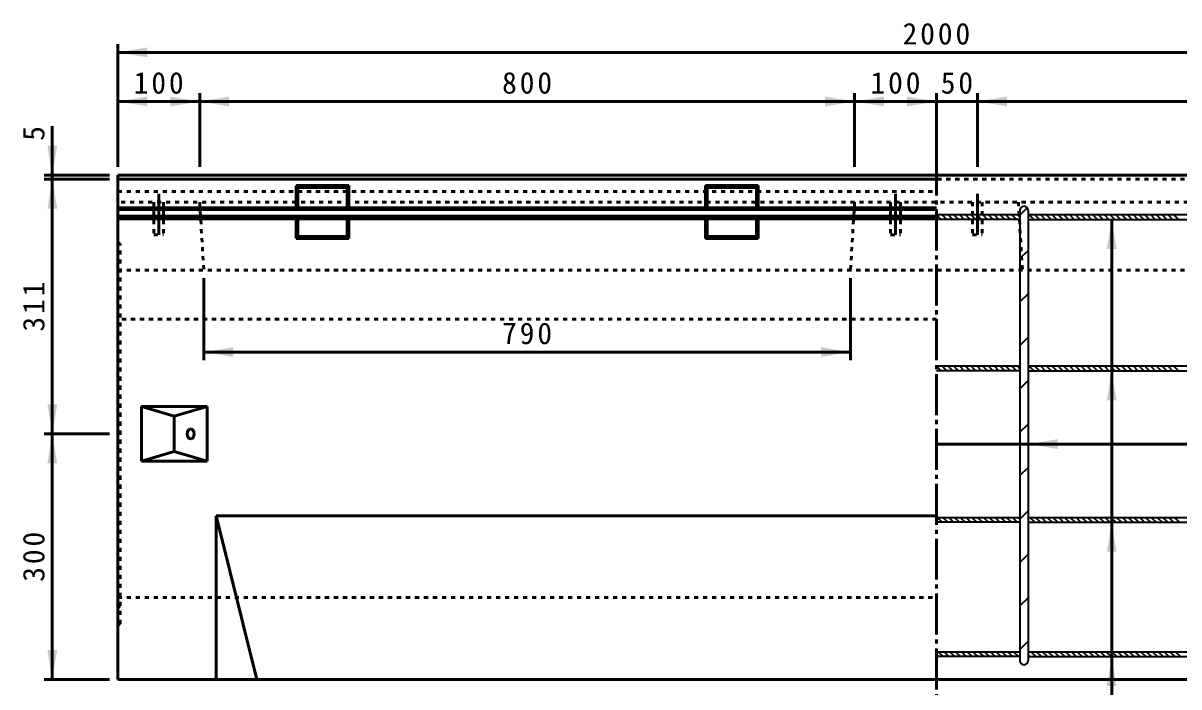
# Model space of a CAD drawing. Units: millimetres, scale not verified. Extents: x 100 to 4105, y 100 to 2870.
# Drawn here: x 1820 to 3232, y 924 to 1735 of the extents above; entities that cross this region are included whole.
import ezdxf
from ezdxf.enums import TextEntityAlignment as Align

# ---------------------------------------------------------------- set-up
doc = ezdxf.new("R2010")
doc.units = ezdxf.units.MM
doc.header["$LTSCALE"] = 5
doc.linetypes.add('USER1', pattern=[2.2, 1, -1.2])
doc.linetypes.add('USER2', pattern=[13.4, 10, -1.2, 1, -1.2])
doc.layers.add('V-nasSTD', color=7, linetype='Continuous', lineweight=35)
doc.styles.add('ＭＳ ゴシック', font='')
doc.styles.get('ＭＳ ゴシック').set_extended_font_data('MS Gothic')

msp = doc.modelspace()

# ---------------------------------------------------------------- hatches: boundary and pattern name
at = {"layer": 'V-nasSTD'}
for points in [[(1972, 1704.887), (1936, 1698.887), (1972, 1692.887)], [(1972, 1644.887), (1936, 1638.887), (1972, 1632.887)], [(2000, 1632.887), (2036, 1638.887), (2000, 1644.887)], [(2072, 1644.887), (2036, 1638.887), (2072, 1632.887)], [(2800, 1632.887), (2836, 1638.887), (2800, 1644.887)], [(2872, 1644.887), (2836, 1638.887), (2872, 1632.887)], [(2900, 1632.887), (2936, 1638.887), (2900, 1644.887)], [(3022, 1644.887), (2986, 1638.887), (3022, 1632.887)], [(1850, 1584.887), (1856, 1548.887), (1862, 1584.887)], [(1862, 1507.887), (1856, 1543.887), (1850, 1507.887)], [(3156, 1458.887), (3150, 1494.887), (3144, 1458.887)], [(2077, 1338.887), (2041, 1332.887), (2077, 1326.887)], [(2795, 1326.887), (2831, 1332.887), (2795, 1338.887)], [(3156, 1273.887), (3150, 1309.887), (3144, 1273.887)], [(1850, 1268.887), (1856, 1232.887), (1862, 1268.887)], [(1862, 1196.887), (1856, 1232.887), (1850, 1196.887)], [(3084, 1226.387), (3048, 1220.387), (3084, 1214.387)], [(3156, 1088.887), (3150, 1124.887), (3144, 1088.887)], [(1850, 968.887), (1856, 932.887), (1862, 968.887)], [(3156, 924.887), (3150, 960.887), (3144, 924.887)]]:
    msp.add_hatch(color=256, dxfattribs=at).paths.add_polyline_path(points)

# ---------------------------------------------------------------- linework, layer by layer
at = {"layer": 'V-nasSTD', "lineweight": 50}
for p, q in [((1936, 1558.887), (1936, 1708.887)), ((1936, 1698.887), (3936, 1698.887)), ((1936, 1638.887), (2036, 1638.887)), ((2036, 1558.887), (2036, 1648.887)), ((2036, 1638.887), (2836, 1638.887)), ((2836, 1558.887), (2836, 1648.887)), ((2836, 1638.887), (2936, 1638.887)), ((2936, 1558.887), (2936, 1648.887)), ((2936, 1638.887), (2986, 1638.887)), ((2986, 1558.887), (2986, 1648.887)), ((2986, 1638.887), (3886, 1638.887)), ((1856, 1608.887), (1856, 1548.887)), ((1926, 1548.887), (1846, 1548.887)), ((1926, 1543.887), (1846, 1543.887)), ((1856, 1543.887), (1856, 1548.887)), ((1856, 1232.887), (1856, 1543.887)), ((1936, 1548.887), (1936, 932.887)), ((1936, 1548.887), (3936, 1548.887)), ((1936, 1543.887), (2936, 1543.887)), ((2153.7, 1536.187), (2218.3, 1536.187)), ((2153.7, 1536.187), (2156, 1533.887)), ((2153.7, 1536.187), (2153.7, 1508.902)), ((2156, 1533.887), (2216, 1533.887)), ((2156, 1533.887), (2156, 1508.902)), ((2216, 1533.887), (2218.3, 1536.187)), ((2216, 1533.887), (2216, 1508.902)), ((2218.3, 1536.187), (2218.3, 1508.902)), ((2653.7, 1536.187), (2718.3, 1536.187)), ((2653.7, 1536.187), (2656, 1533.887)), ((2653.7, 1536.187), (2653.7, 1508.902)), ((2656, 1533.887), (2716, 1533.887)), ((2656, 1533.887), (2656, 1508.902)), ((2716, 1533.887), (2718.3, 1536.187)), ((2716, 1533.887), (2716, 1508.902)), ((2718.3, 1536.187), (2718.3, 1508.902)), ((1936, 1508.902), (2936, 1508.902)), ((1936, 1506.887), (2936, 1506.887)), ((1936, 1498.887), (2936, 1498.887)), ((1936, 1495.528), (2936, 1495.528)), ((2153.7, 1495.528), (2153.7, 1471.587)), ((2156, 1495.528), (2156, 1473.887)), ((2216, 1495.528), (2216, 1473.887)), ((2218.3, 1495.528), (2218.3, 1471.587)), ((2653.7, 1495.528), (2653.7, 1471.587)), ((2656, 1495.528), (2656, 1473.887)), ((2716, 1495.528), (2716, 1473.887)), ((2718.3, 1495.528), (2718.3, 1471.587)), ((3150, 849.84), (3150, 1494.887)), ((2153.7, 1471.587), (2156, 1473.887)), ((2153.7, 1471.587), (2218.3, 1471.587)), ((2156, 1473.887), (2216, 1473.887)), ((2216, 1473.887), (2218.3, 1471.587)), ((2653.7, 1471.587), (2656, 1473.887)), ((2653.7, 1471.587), (2718.3, 1471.587)), ((2656, 1473.887), (2716, 1473.887)), ((2716, 1473.887), (2718.3, 1471.587)), ((2041, 1422.887), (2041, 1322.887)), ((2831, 1422.887), (2831, 1322.887)), ((2041, 1332.887), (2831, 1332.887)), ((1965, 1266.387), (1965, 1199.387)), ((1965, 1266.387), (2045, 1266.387)), ((1965, 1266.387), (2005, 1254.387)), ((2005, 1254.387), (2045, 1266.387)), ((2045, 1266.387), (2045, 1199.387)), ((2005, 1254.387), (2005, 1211.387)), ((1926, 1232.887), (1846, 1232.887)), ((1856, 932.887), (1856, 1232.887)), ((4036, 1220.387), (2936, 1220.387)), ((1965, 1199.387), (2005, 1211.387)), ((2005, 1211.387), (2045, 1199.387)), ((1965, 1199.387), (2045, 1199.387)), ((2056, 1132.887), (2056, 932.887)), ((2056, 1132.887), (2936, 1132.887)), ((2056, 1132.887), (2106, 932.887)), ((1926, 932.887), (1846, 932.887)), ((1936, 932.887), (3936, 932.887))]:
    msp.add_line(p, q, dxfattribs=at)
at = {"layer": 'V-nasSTD', "linetype": 'USER2', "lineweight": 50}
for p, q in [((2936, 1573.887), (2936, 907.887)), ((1986, 1525.887), (1986, 1475.887)), ((2886, 1525.887), (2886, 1475.887)), ((2986, 1525.887), (2986, 1475.887))]:
    msp.add_line(p, q, dxfattribs=at)
at = {"layer": 'V-nasSTD', "linetype": 'USER1', "lineweight": 50}
for p, q in [((1936, 1543.887), (3936, 1543.887)), ((1936, 1543.887), (2674.5, 1543.887)), ((1936, 1528.887), (2936, 1528.887)), ((3936, 1515.887), (1936, 1515.887)), ((1980, 1515.887), (1980, 1475.887)), ((1992, 1515.887), (1992, 1475.887)), ((2036, 1515.887), (2041, 1432.887)), ((2836, 1515.887), (2831, 1432.887)), ((2880, 1515.887), (2880, 1475.887)), ((2892, 1515.887), (2892, 1475.887)), ((2980, 1515.887), (2980, 1475.887)), ((2992, 1515.887), (2992, 1475.887)), ((3036, 1515.887), (3041, 1432.887)), ((1980, 1475.887), (1992, 1475.887)), ((2880, 1475.887), (2892, 1475.887)), ((2980, 1475.887), (2992, 1475.887)), ((1936, 1466.887), (1939, 1464.887)), ((1939, 1000.887), (1939, 1464.887)), ((1936, 1442.887), (1939, 1444.887)), ((1936, 1432.887), (3936, 1432.887)), ((2936, 1372.887), (1936, 1372.887)), ((1936, 1032.887), (2936, 1032.887)), ((1936, 1022.887), (1939, 1020.887)), ((1936, 998.887), (1939, 1000.887))]:
    msp.add_line(p, q, dxfattribs=at)
at = {"layer": 'V-nasSTD'}
for p, q in [((2936, 1500.887), (3038, 1500.887)), ((2936, 1500.544), (2941.658, 1494.887)), ((2942.729, 1500.887), (2948.729, 1494.887)), ((2949.8, 1500.887), (2955.8, 1494.887)), ((2956.871, 1500.887), (2962.871, 1494.887)), ((2963.942, 1500.887), (2969.942, 1494.887)), ((2971.013, 1500.887), (2977.013, 1494.887)), ((2978.084, 1500.887), (2984.084, 1494.887)), ((2985.155, 1500.887), (2991.155, 1494.887)), ((2992.226, 1500.887), (2998.226, 1494.887)), ((2999.297, 1500.887), (3005.297, 1494.887)), ((3006.368, 1500.887), (3012.368, 1494.887)), ((3013.439, 1500.887), (3019.439, 1494.887)), ((3020.51, 1500.887), (3026.51, 1494.887)), ((3027.581, 1500.887), (3033.581, 1494.887)), ((3034.652, 1500.887), (3038, 1497.539)), ((3038, 1500.078), (3046.917, 1508.995)), ((3038, 1505.887), (3038, 955.887)), ((3048, 1505.887), (3048, 955.887)), ((3048, 1500.887), (3252, 1500.887)), ((3048.795, 1500.887), (3054.795, 1494.887)), ((3055.866, 1500.887), (3061.866, 1494.887)), ((3062.937, 1500.887), (3068.937, 1494.887)), ((3070.008, 1500.887), (3076.008, 1494.887)), ((3077.079, 1500.887), (3083.079, 1494.887)), ((3084.15, 1500.887), (3090.15, 1494.887)), ((3091.221, 1500.887), (3097.221, 1494.887)), ((3098.292, 1500.887), (3104.292, 1494.887)), ((3105.363, 1500.887), (3111.363, 1494.887)), ((3112.434, 1500.887), (3118.434, 1494.887)), ((3119.505, 1500.887), (3125.505, 1494.887)), ((3126.576, 1500.887), (3132.576, 1494.887)), ((3133.647, 1500.887), (3139.647, 1494.887)), ((3140.718, 1500.887), (3146.718, 1494.887)), ((3147.79, 1500.887), (3153.79, 1494.887)), ((3154.861, 1500.887), (3160.861, 1494.887)), ((3161.932, 1500.887), (3167.932, 1494.887)), ((3169.003, 1500.887), (3175.003, 1494.887)), ((3176.074, 1500.887), (3182.074, 1494.887)), ((3183.145, 1500.887), (3189.145, 1494.887)), ((3190.216, 1500.887), (3196.216, 1494.887)), ((3197.287, 1500.887), (3203.287, 1494.887)), ((3204.358, 1500.887), (3210.358, 1494.887)), ((3211.429, 1500.887), (3217.429, 1494.887)), ((3218.5, 1500.887), (3224.5, 1494.887)), ((3225.571, 1500.887), (3231.571, 1494.887)), ((3038, 1494.887), (2936, 1494.887)), ((3048, 1494.887), (3252, 1494.887)), ((3038, 1447.045), (3048, 1457.045)), ((3038, 1394.012), (3048, 1404.012)), ((3038, 1340.979), (3048, 1350.979)), ((2936, 1315.887), (3038, 1315.887)), ((2936, 1315.544), (2941.658, 1309.887)), ((2942.729, 1315.887), (2948.729, 1309.887)), ((2949.8, 1315.887), (2955.8, 1309.887)), ((2956.871, 1315.887), (2962.871, 1309.887)), ((2963.942, 1315.887), (2969.942, 1309.887)), ((2971.013, 1315.887), (2977.013, 1309.887)), ((2978.084, 1315.887), (2984.084, 1309.887)), ((2985.155, 1315.887), (2991.155, 1309.887)), ((2992.226, 1315.887), (2998.226, 1309.887)), ((2999.297, 1315.887), (3005.297, 1309.887)), ((3006.368, 1315.887), (3012.368, 1309.887)), ((3013.439, 1315.887), (3019.439, 1309.887)), ((3020.51, 1315.887), (3026.51, 1309.887)), ((3027.581, 1315.887), (3033.581, 1309.887)), ((3034.652, 1315.887), (3038, 1312.539)), ((3048, 1315.887), (3252, 1315.887)), ((3048.795, 1315.887), (3054.795, 1309.887)), ((3055.866, 1315.887), (3061.866, 1309.887)), ((3062.937, 1315.887), (3068.937, 1309.887)), ((3070.008, 1315.887), (3076.008, 1309.887)), ((3077.079, 1315.887), (3083.079, 1309.887)), ((3084.15, 1315.887), (3090.15, 1309.887)), ((3091.221, 1315.887), (3097.221, 1309.887)), ((3098.292, 1315.887), (3104.292, 1309.887)), ((3105.363, 1315.887), (3111.363, 1309.887)), ((3112.434, 1315.887), (3118.434, 1309.887)), ((3119.505, 1315.887), (3125.505, 1309.887)), ((3126.576, 1315.887), (3132.576, 1309.887)), ((3133.647, 1315.887), (3139.647, 1309.887)), ((3140.718, 1315.887), (3146.718, 1309.887)), ((3147.79, 1315.887), (3153.79, 1309.887)), ((3154.861, 1315.887), (3160.861, 1309.887)), ((3161.932, 1315.887), (3167.932, 1309.887)), ((3169.003, 1315.887), (3175.003, 1309.887)), ((3176.074, 1315.887), (3182.074, 1309.887)), ((3183.145, 1315.887), (3189.145, 1309.887)), ((3190.216, 1315.887), (3196.216, 1309.887)), ((3197.287, 1315.887), (3203.287, 1309.887)), ((3204.358, 1315.887), (3210.358, 1309.887)), ((3211.429, 1315.887), (3217.429, 1309.887)), ((3218.5, 1315.887), (3224.5, 1309.887)), ((3225.571, 1315.887), (3231.571, 1309.887)), ((3038, 1309.887), (2936, 1309.887)), ((3048, 1309.887), (3252, 1309.887)), ((3038, 1287.946), (3048, 1297.946)), ((3038, 1234.913), (3048, 1244.913)), ((3038, 1181.88), (3048, 1191.88)), ((2936, 1130.887), (3038, 1130.887)), ((2936.81, 1130.887), (2942.81, 1124.887)), ((2943.881, 1130.887), (2949.881, 1124.887)), ((2950.952, 1130.887), (2956.952, 1124.887)), ((2958.023, 1130.887), (2964.023, 1124.887)), ((2965.094, 1130.887), (2971.094, 1124.887)), ((2972.165, 1130.887), (2978.165, 1124.887)), ((2979.236, 1130.887), (2985.236, 1124.887)), ((2986.307, 1130.887), (2992.307, 1124.887)), ((2993.378, 1130.887), (2999.378, 1124.887)), ((3000.449, 1130.887), (3006.449, 1124.887)), ((3007.52, 1130.887), (3013.52, 1124.887)), ((3014.592, 1130.887), (3020.592, 1124.887)), ((3021.663, 1130.887), (3027.663, 1124.887)), ((3028.734, 1130.887), (3034.734, 1124.887)), ((3035.805, 1130.887), (3038, 1128.691)), ((3038, 1128.847), (3048, 1138.847)), ((3048, 1130.887), (3252, 1130.887)), ((3049.947, 1130.887), (3055.947, 1124.887)), ((3057.018, 1130.887), (3063.018, 1124.887)), ((3064.089, 1130.887), (3070.089, 1124.887)), ((3071.16, 1130.887), (3077.16, 1124.887)), ((3078.231, 1130.887), (3084.231, 1124.887)), ((3085.302, 1130.887), (3091.302, 1124.887)), ((3092.373, 1130.887), (3098.373, 1124.887)), ((3099.444, 1130.887), (3105.444, 1124.887)), ((3106.515, 1130.887), (3112.515, 1124.887)), ((3113.586, 1130.887), (3119.586, 1124.887)), ((3120.658, 1130.887), (3126.658, 1124.887)), ((3127.729, 1130.887), (3133.729, 1124.887)), ((3134.8, 1130.887), (3140.8, 1124.887)), ((3141.871, 1130.887), (3147.871, 1124.887)), ((3148.942, 1130.887), (3154.942, 1124.887)), ((3156.013, 1130.887), (3162.013, 1124.887)), ((3163.084, 1130.887), (3169.084, 1124.887)), ((3170.155, 1130.887), (3176.155, 1124.887)), ((3177.226, 1130.887), (3183.226, 1124.887)), ((3184.297, 1130.887), (3190.297, 1124.887)), ((3191.368, 1130.887), (3197.368, 1124.887)), ((3198.439, 1130.887), (3204.439, 1124.887)), ((3205.51, 1130.887), (3211.51, 1124.887)), ((3212.581, 1130.887), (3218.581, 1124.887)), ((3219.652, 1130.887), (3225.652, 1124.887)), ((3226.724, 1130.887), (3232.724, 1124.887)), ((3038, 1124.887), (2936, 1124.887)), ((3048, 1125.762), (3048.876, 1124.887)), ((3048, 1124.887), (3252, 1124.887)), ((3038, 1075.814), (3048, 1085.814)), ((3038, 1022.781), (3048, 1032.781)), ((3038, 969.748), (3048, 979.748)), ((2936, 966.887), (3038, 966.887)), ((2936, 961.991), (2937.104, 960.887)), ((3038, 960.887), (2936, 960.887)), ((2938.175, 966.887), (2944.175, 960.887)), ((2945.246, 966.887), (2951.246, 960.887)), ((2952.317, 966.887), (2958.317, 960.887)), ((2959.388, 966.887), (2965.388, 960.887)), ((2966.459, 966.887), (2972.459, 960.887)), ((2973.531, 966.887), (2979.531, 960.887)), ((2980.602, 966.887), (2986.602, 960.887)), ((2987.673, 966.887), (2993.673, 960.887)), ((2994.744, 966.887), (3000.744, 960.887)), ((3001.815, 966.887), (3007.815, 960.887)), ((3008.886, 966.887), (3014.886, 960.887)), ((3015.957, 966.887), (3021.957, 960.887)), ((3023.028, 966.887), (3029.028, 960.887)), ((3030.099, 966.887), (3036.099, 960.887)), ((3037.17, 966.887), (3038, 966.057)), ((3048, 966.887), (3252, 966.887)), ((3048, 963.128), (3050.241, 960.887)), ((3048, 961.26), (3048.373, 960.887)), ((3048, 960.887), (3252, 960.887)), ((3051.312, 966.887), (3057.312, 960.887)), ((3058.383, 966.887), (3064.383, 960.887)), ((3065.454, 966.887), (3071.454, 960.887)), ((3072.525, 966.887), (3078.525, 960.887)), ((3079.597, 966.887), (3085.597, 960.887)), ((3086.668, 966.887), (3092.668, 960.887)), ((3093.739, 966.887), (3099.739, 960.887)), ((3100.81, 966.887), (3106.81, 960.887)), ((3107.881, 966.887), (3113.881, 960.887)), ((3114.952, 966.887), (3120.952, 960.887)), ((3122.023, 966.887), (3128.023, 960.887)), ((3129.094, 966.887), (3135.094, 960.887)), ((3136.165, 966.887), (3142.165, 960.887)), ((3143.236, 966.887), (3149.236, 960.887)), ((3150.307, 966.887), (3156.307, 960.887)), ((3157.378, 966.887), (3163.378, 960.887)), ((3164.449, 966.887), (3170.449, 960.887)), ((3171.52, 966.887), (3177.52, 960.887)), ((3178.592, 966.887), (3184.592, 960.887)), ((3185.663, 966.887), (3191.663, 960.887)), ((3192.734, 966.887), (3198.734, 960.887)), ((3199.805, 966.887), (3205.805, 960.887)), ((3206.876, 966.887), (3212.876, 960.887)), ((3213.947, 966.887), (3219.947, 960.887)), ((3221.018, 966.887), (3227.018, 960.887)), ((3228.089, 966.887), (3234.089, 960.887))]:
    msp.add_line(p, q, dxfattribs=at)
for centre, start, end in [((3043, 1505.887), 0, 180), ((3043, 955.887), 180, 0)]:
    msp.add_arc(centre, 5, start, end, dxfattribs=at)
at = {"layer": 'V-nasSTD', "lineweight": 50}
msp.add_ellipse((2025, 1232.887), major_axis=(0, 6), ratio=0.707107, dxfattribs=at)

# ---------------------------------------------------------------- texts
at = {"layer": 'V-nasSTD', "style": 'ＭＳ ゴシック'}
msp.add_text('5', height=26.39, rotation=90, dxfattribs=at).set_placement((1820, 1590.887), align=Align.TOP_LEFT)
at = {"layer": 'V-nasSTD', "char_height": 26.39, "attachment_point": 1, "style": 'ＭＳ ゴシック'}
for s, insert in [('\\T1.2;2000', (2894.6, 1734.887)), ('\\T1.2;100', (1955.4, 1674.887)), ('\\T1.2;800', (2405.4, 1674.887)), ('\\T1.2;100', (2855.4, 1674.887)), ('\\T1.2;50', (2941.2, 1674.887)), ('\\T1.2;790', (2405.4, 1368.887))]:
    msp.add_mtext(s, dxfattribs=dict(at, insert=insert))
at = {"layer": 'V-nasSTD', "char_height": 26.39, "attachment_point": 1, "rotation": 90, "style": 'ＭＳ ゴシック'}
for s, insert in [('\\T1.2;311', (1820, 1357.787)), ('\\T1.2;300', (1820, 1052.287))]:
    msp.add_mtext(s, dxfattribs=dict(at, insert=insert))

doc.saveas('drawing.dxf')
